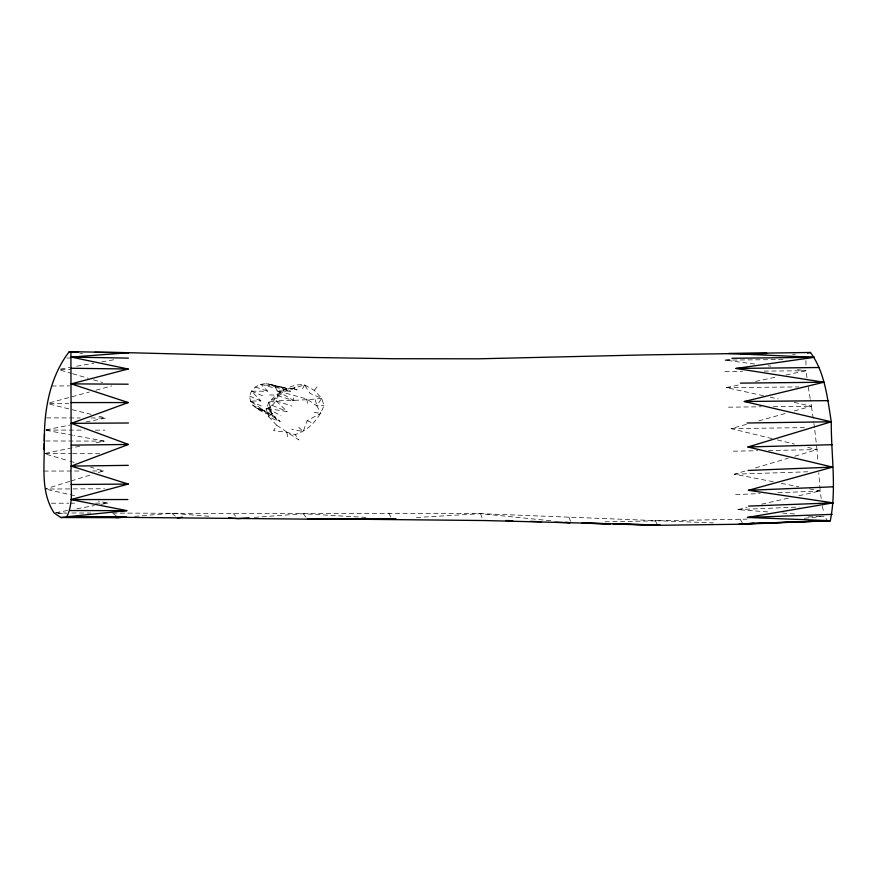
<?xml version="1.0" encoding="UTF-8"?>
<svg xmlns="http://www.w3.org/2000/svg" width="877" height="877" viewBox="0 0 877 877"><rect width="100%" height="100%" fill="white"/><g stroke="black" fill="none" stroke-linecap="round" stroke-linejoin="round"><path stroke-width="0.66" stroke-dasharray="4.38 3.29" d="M268.526 416.531L271.76 413.812L270.061 410.699L277.614 421.07L268.526 416.531C269.14 398.761 286.691 382.854 304.472 384.86L314.35 390.397L321.716 398.344L323.898 405.448C319.513 418.581 308.561 430.541 295.132 434.543L286.9 432.361L273.613 430.629L276.737 425.323L268.526 416.531L266.159 409.066L268.877 402.181L275.926 395.132L285.233 389.026L294.858 387.985L304.472 384.86L310.019 393.411L321.716 398.344L316.783 405.81L320.96 413.231L307.147 420.675L303.223 431.583L291.778 429.215M321.716 398.344C306.742 400.109 291.372 400.482 276.091 400.811L287.163 411.543L267.167 408.561L275.126 416.641L256.512 408.145C268.439 413.977 283.644 398.257 275.126 387.195C266.805 379.774 251.502 385.091 249.759 396.141C250.011 411.883 270.927 412.541 280.18 421.563L274.337 416.772L277.614 421.07M302.609 388.796L304.472 384.86M314.35 390.397L318.494 384.751M271.76 413.812L268.877 402.181L286.889 390.353L294.858 387.985L294.76 385.014M266.159 409.066L270.16 407.421M69.765 481.396L45.122 489.037L104.527 488.752M71.059 480.991L91.811 474.567M98.29 472.55L103.486 470.949L90.572 467.178M773.339 481.769L734.52 474.172L747.621 470.269M755.47 467.934L788.204 458.178M794.748 456.237L817.002 449.605L814.634 428.787M772.078 438.621L731.111 428.612L746.908 424.205M758.769 420.894L786.428 413.177M794.332 410.962L811.444 406.194L810.381 399.737M49.726 402.806L89.311 392.03M95.911 390.232L111.741 385.924M767.616 511.894L737.667 509.603L746.985 507.487M761.62 504.187L790.901 497.566M798.881 495.757L820.17 490.945L818.756 472.747M763.549 395.735L726.288 387.612L739.574 384.806M755.514 381.429L776.77 376.935M786.077 374.972L806.007 370.763L807.114 378.787M268.877 402.181L272.572 401.414M45.407 453.365L80.18 446.119M96.229 442.775L104.242 441.098L73.832 435.452M46.075 429.796L70.007 425.082M85.957 421.936L105.898 418.011L96.755 415.753M294.858 387.985L290.736 388.785L297.204 389.859L260.82 384.269L267.726 391.208L251.403 391.197L261.028 400.986L250.252 401.074L264.986 411.291L256.512 408.145M67.529 510.502L54.144 512.968L66.367 512.99M76.902 508.781L94.31 505.58M101.008 504.352L107.707 503.124L98.388 501.03M60.732 369.009L69.996 367.397M76.606 366.246L93.817 363.253M101.754 361.872L114.997 359.57M804.352 518.263L824.797 516.29L827.088 520.258M754.658 364.032L724.939 360.129L731.714 359.548M792.665 354.363L795.373 354.133M134.641 516.356L171.947 513.286L480.519 513.659L713.297 522.9M254.418 517.408L303.289 513.725L366.016 517.441M416.454 517.507L480.519 513.659L550.909 520.763M266.444 383.666L285.836 388.04L271.486 384.784L290.353 391.153L277.22 390.835L306.742 398.991L316.783 405.81L323.898 405.448M735.628 494.617L760.173 493.554M777.899 492.786L820.17 490.945L821.212 498.498M737.667 509.603L799.068 507.016M605.064 521.837L747.083 519.118M808.441 516.882L823.437 516.334M734.52 474.172L807.805 471.793M733.358 451.184L757.64 450.723M768.438 450.526L817.002 449.605L817.934 461.894M731.111 428.612L804.922 427.614M728.513 407.18L761.137 406.785M773.382 406.643L811.444 406.194L813.724 422.155M724.939 360.129L782.986 359.57M60.787 369.436L70.259 369.338M726.288 387.612L798.673 386.921M724.939 371.42L742.501 371.278M764.119 371.103L806.007 370.763L796.546 369.524M51.864 386.001L69.546 385.88M66.981 358.035L69.711 358.024M43.949 471.081L80.487 471.004M92.655 470.971L103.486 470.949M51.381 503.223L68.823 503.19M70.16 503.19L76.858 503.179M95.637 503.146L107.707 503.124M49.792 403.519L68.801 403.519M46.536 417.89L80.267 417.956M91.055 417.978L105.898 418.011M46.119 430.059L84.477 430.125M95.44 430.147L105.032 430.168M45.725 440.967L104.242 441.098M45.429 453.639L71.169 453.672M72.528 453.683L99.616 453.716M71.804 513.001L90.824 513.045M112.563 513.089L171.947 513.286L209.767 516.345M269.688 394.968L275.926 395.132M58.178 513.264L66.235 513.845M782.591 513.045L796.206 514.097M79.785 353.168L82.482 353.464M314.141 412.475L320.96 413.231M768.175 365.797L770.872 366.158M46.075 430.3L72.517 435.211M781.363 483.348L798.761 486.757M809.46 488.851L820.17 490.945M770.203 397.193L778.184 398.936M794.156 402.411L811.444 406.194M47.786 489.629L77.077 496.229M271.486 384.784L280.191 386.9M777.362 439.914L794.54 444.113M807.75 447.347L817.002 449.605M49.693 404.165L91.526 414.47M275.126 387.195L290.353 391.153M260.82 384.269L273.964 387.897M46.656 454.396L68.614 460.787M69.908 461.159L75.071 462.672M60.699 370.237L71.169 373.295M72.484 373.679L88.193 378.283M93.422 379.818L102.587 382.504M277.636 395.67L293.894 400.657L293.214 395.571M276.091 400.811L291.997 406.084M255.448 387.009L267.726 391.208M251.403 391.197L262.925 395.878M272.298 405.415L287.163 411.543M249.759 396.141L261.028 400.986M307.147 420.675L312.946 423.218M250.252 401.074L261.795 406.226M252.609 405.229L264.986 411.291M267.167 408.561L281.002 415.555M261.642 409.362L275.126 416.641M277.22 390.835L293.894 400.657M276.737 425.323L298.882 439.947L295.132 434.543M113.582 513.856L117.639 516.915M285.233 389.026L286.889 390.353M171.947 513.286L177.417 517.989M298.717 427.296L303.223 431.583M233.26 513.648L235.694 516.147M303.289 513.725L307.421 519.14M740.265 519.37L743.038 524.194M655.174 520.39L657.772 525.312M388.84 513.1L391.92 518.976M568.943 517.287L571.212 522.813M480.519 513.659L482.788 519.688M822.253 506.04L823.843 512.442M315.325 399.769L316.783 405.81M306.742 398.991L307.739 404.44M808.232 386.823L810.162 398.443M813.911 423.492L814.481 427.483M286.9 432.361L287.788 438.829M805.941 360.622L805.985 368.23"/><path stroke-width="1.32" d="M396.009 518.735L307.421 519.14L66.795 516.783L126.792 510.644L70.982 499.561L128.25 484.071L71.19 466.104L70.916 351.688L128.755 352.707L71.256 357.092L128.185 369.009L71.19 383.874L128.327 402.554L71.311 423.35L128.437 444.453L71.19 466.104C69.842 482.799 74.556 501.315 66.795 516.783L60.864 517.54L54.144 512.968C40.638 492.512 44.497 466.739 44.299 443.499M43.993 449.561L44.497 434.049M44.354 440.967C44.036 410.052 49.825 377.044 68.998 352.006L70.916 351.688M613.144 524.018L657.772 525.312L743.038 524.194L830.3 520.697C836.811 488.39 831.034 454.593 831.286 421.793C827.449 398.235 824.972 372.21 810.436 352.466L646.13 354.878L478.491 358.803L393.367 358.726L313.845 357.498L127.856 352.675M738.982 524.018L830.3 520.697L747.445 517.452L833.15 502.861L748.476 490.298L832.58 467.112L747.949 446.985L831.286 421.793L744.321 401.502L823.843 382.229L736.066 368.45L814.316 357.312L728.524 353.453L766.684 353.278M807.564 353.091L810.436 352.466M177.417 517.989L182.295 517.167M307.421 519.14L391.92 518.976L387.82 518.735M743.038 524.194L753.935 523.141M60.864 517.54L118.658 517.671L126.65 517.013M248.991 517.825L238.127 518.636L228.678 517.879M748.476 490.298L833.062 486.812M748.07 470.445L832.58 467.112M748.487 506.117L833.15 502.861M747.445 517.452L832.185 514.361M745.56 523.679L830.3 520.697M747.949 446.985L832.372 444.694M747.051 422.988L831.286 421.793M71.19 466.104L128.305 465.347M741.098 353.87L766.871 353.563M731.867 358.287L814.316 357.312M736.066 368.45L819.008 367.507M71.245 445.132L128.437 444.453M740.44 383.128L823.843 382.229M744.321 401.502L828.195 400.646M71.311 423.35L128.491 422.999M71.278 484.499L128.25 484.071M71.245 402.587L128.327 402.554M70.982 499.561L127.867 499.539M69.831 510.557L126.792 510.644M66.795 516.783L124.041 516.871M71.19 383.874L128.163 384.203M311.269 518.767L484.86 520.543L660.118 525.06L619.085 524.029M68.998 352.006L78.502 352.115M94.804 352.313L128.755 352.707M71.278 368.263L128.185 369.009M71.256 357.092L128.393 358.123M583.523 523.12L609.515 523.777M582.032 523.12L610.436 523.942M505.919 520.51L512.716 520.752M530.399 521.376L541.284 521.76M554.889 522.232L569.853 522.758M109.241 516.991L118.658 517.671M565.797 522.264L569.864 522.67"/></g></svg>
